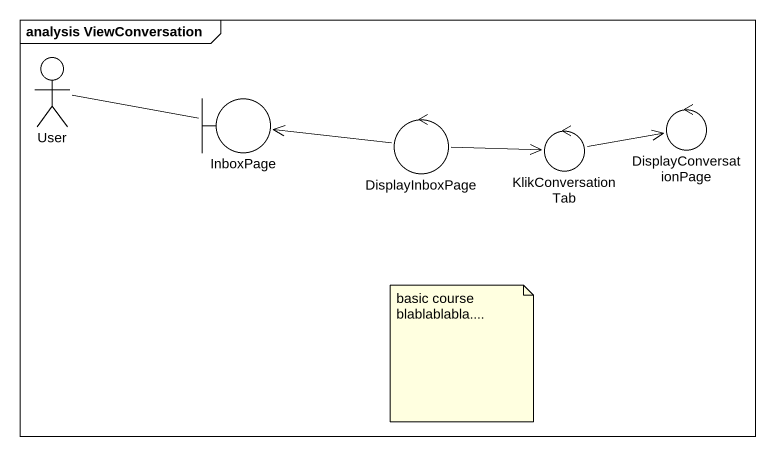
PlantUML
@startuml
mainframe analysis ViewConversation
actor User
boundary InboxPage
control DisplayInboxPage
control KlikConversationTab
control DisplayConversationPage
User -right- InboxPage
DisplayInboxPage -left-> InboxPage
DisplayInboxPage -right-> KlikConversationTab
KlikConversationTab -right-> DisplayConversationPage
note as N1
  basic course
  blablablabla....
end note
@enduml
